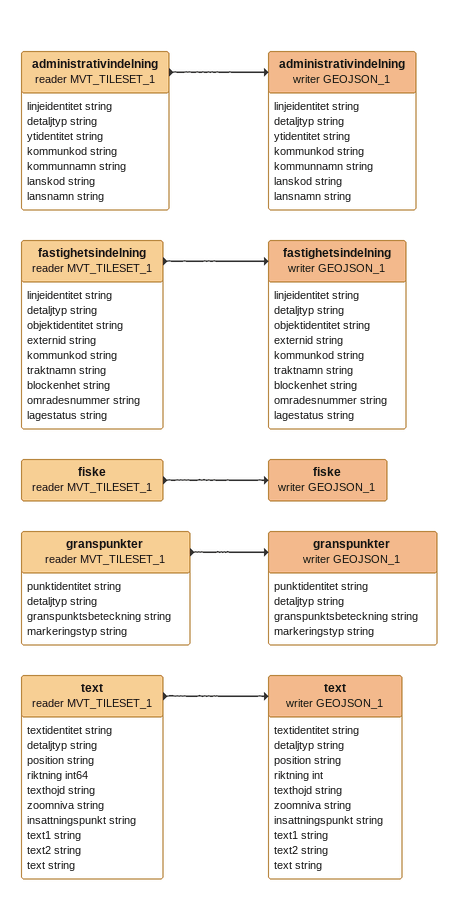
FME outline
administrativindelning (reader MVT_TILESET_1)
    attributes: linjeidentitet string, detaljtyp string, ytidentitet string, kommunkod string, kommunnamn string, lanskod string, lansnamn string
    -> administrativindelning (writer GEOJSON_1)
administrativindelning (writer GEOJSON_1)
    attributes: linjeidentitet string, detaljtyp string, ytidentitet string, kommunkod string, kommunnamn string, lanskod string, lansnamn string
fastighetsindelning (reader MVT_TILESET_1)
    attributes: linjeidentitet string, detaljtyp string, objektidentitet string, externid string, kommunkod string, traktnamn string, blockenhet string, omradesnummer string, lagestatus string
    -> fastighetsindelning (writer GEOJSON_1)
fastighetsindelning (writer GEOJSON_1)
    attributes: linjeidentitet string, detaljtyp string, objektidentitet string, externid string, kommunkod string, traktnamn string, blockenhet string, omradesnummer string, lagestatus string
fiske (reader MVT_TILESET_1)
    -> fiske (writer GEOJSON_1)
fiske (writer GEOJSON_1)
granspunkter (reader MVT_TILESET_1)
    attributes: punktidentitet string, detaljtyp string, granspunktsbeteckning string, markeringstyp string
    -> granspunkter (writer GEOJSON_1)
granspunkter (writer GEOJSON_1)
    attributes: punktidentitet string, detaljtyp string, granspunktsbeteckning string, markeringstyp string
text (reader MVT_TILESET_1)
    attributes: textidentitet string, detaljtyp string, position string, riktning int64, texthojd string, zoomniva string, insattningspunkt string, text1 string, text2 string, text string
    -> text (writer GEOJSON_1)
text (writer GEOJSON_1)
    attributes: textidentitet string, detaljtyp string, position string, riktning int, texthojd string, zoomniva string, insattningspunkt string, text1 string, text2 string, text string
